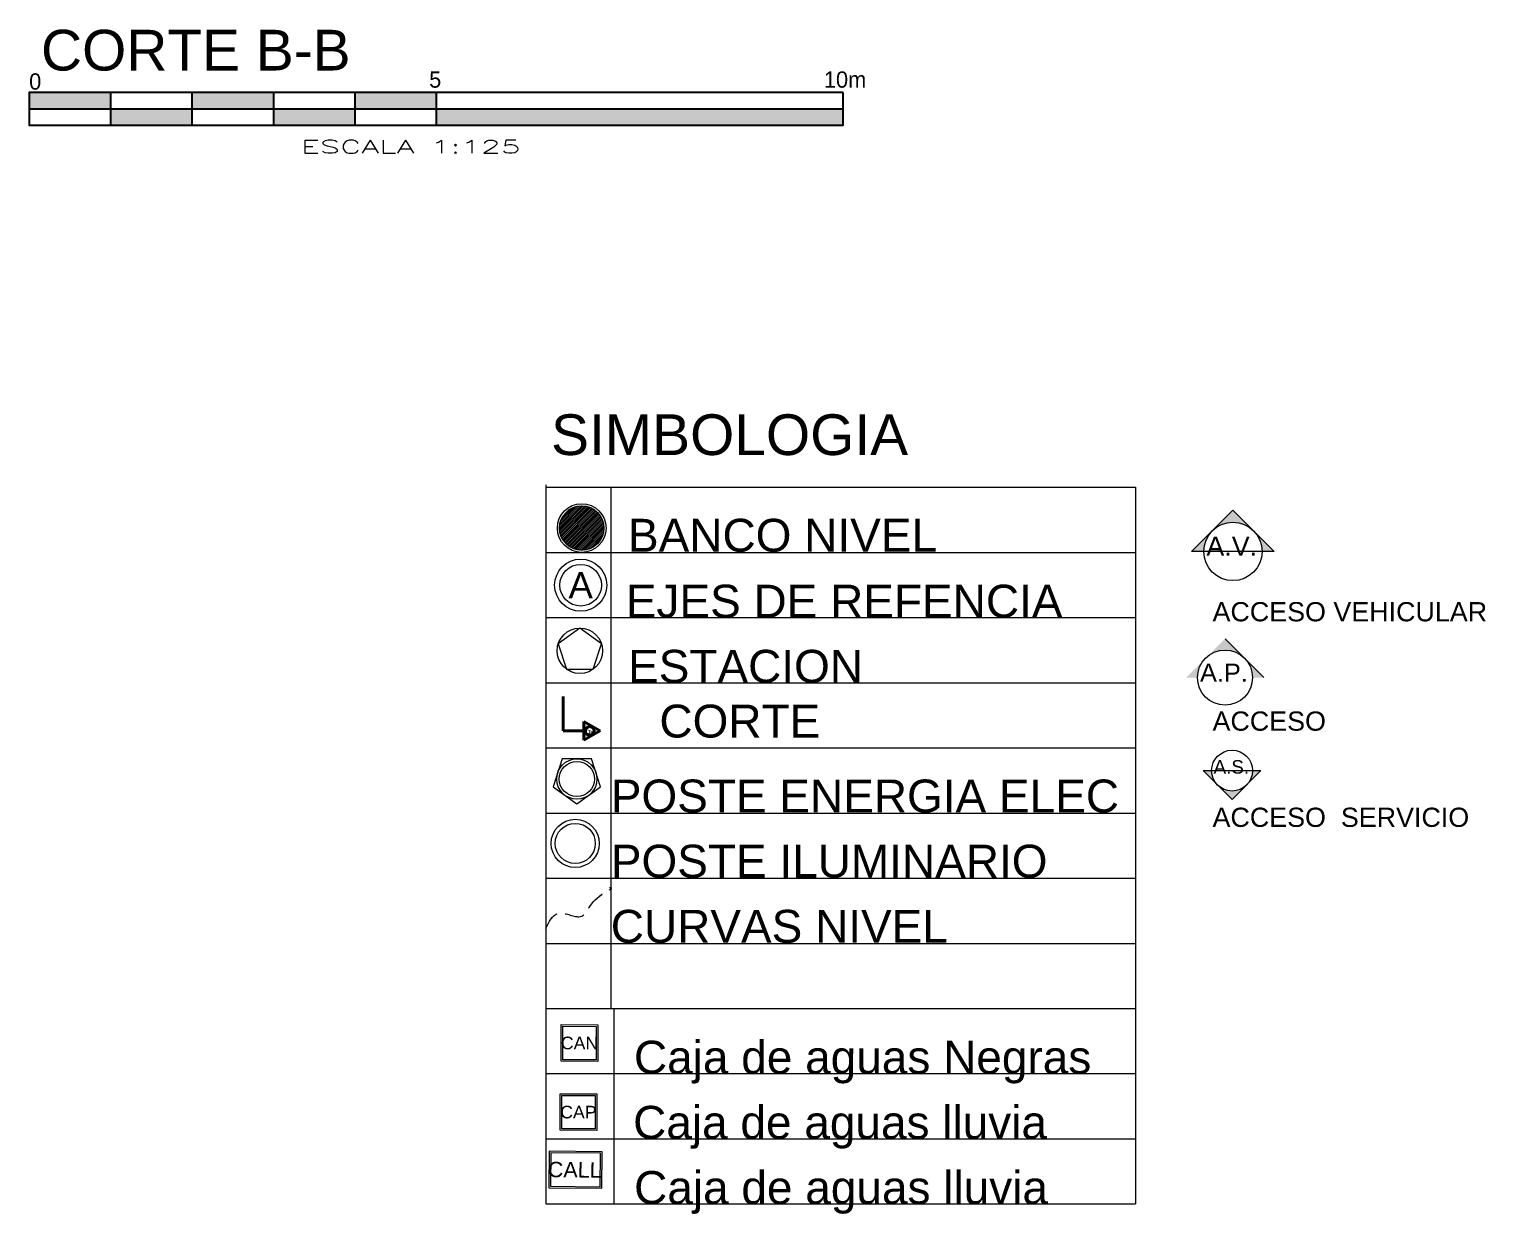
# Model space of a CAD drawing. Header units: millimetres. Extents: x -9559 to 23034, y -7226 to 22400.
# Drawn here: x 143.2 to 161.09, y 29.61 to 44.16 of the extents above; entities that cross this region are included whole.
import ezdxf
from ezdxf.enums import TextEntityAlignment as Align

# ---------------------------------------------------------------- set-up
doc = ezdxf.new("R2010")
doc.units = ezdxf.units.MM
doc.header["$LTSCALE"] = 0.02
for name, pattern in [('ACAD_ISO02W100', [15, 12, -3]), ('ACAD_ISO06W100', [36, 24, -3, 0, -3, 0, -3, 0, -3]), ('ACAD_ISO10W100', [18, 12, -3, 0, -3])]:
    doc.linetypes.add(name, pattern=pattern)
for name, color, linetype, lineweight, transparency in [('CUADROS', 251, 'Continuous', 20, 0.2), ('PC-COTAS', 252, 'Continuous', 5, 0.1), ('TT-COTAS', 54, 'Continuous', 5, 0.4), ('TT-CURVAS DN', 128, 'ACAD_ISO02W100', 9, 0.2)]:
    doc.layers.add(name, color=color, linetype=linetype, lineweight=lineweight, transparency=transparency)
for name, color, linetype, lineweight in [('PC-CAJAS DE AGUA', 13, 'Continuous', 15), ('S-GRID', 253, 'ACAD_ISO10W100', 5), ('TT-ACERAS', 251, 'Continuous', 20), ('TT-BN', 90, 'Continuous', 15), ('TT-CORTE TERRENO', 19, 'ACAD_ISO06W100', 40), ('TT-POSTE ENEE', 51, 'Continuous', 15), ('TT-POSTE ILUMINARIO', 40, 'Continuous', 15)]:
    doc.layers.add(name, color=color, linetype=linetype, lineweight=lineweight)
doc.styles.add('CUADROS', font='arial.ttf')
doc.styles.add('ROMANS', font='', dxfattribs={"width": 0.8})
doc.styles.add('SIM1', font='SIMPLEX.shx', dxfattribs={"width": 1.1, "height": 0.25})
doc.styles.add('STYLE7', font='swissi.ttf')
doc.styles.get('ROMANS').set_extended_font_data('VNI-Avo')

msp = doc.modelspace()

# ---------------------------------------------------------------- hatches: boundary and pattern name
at = {"layer": 'PC-COTAS'}
h = msp.add_hatch(color=256, dxfattribs=at)
h.dxf.hatch_style = 1
h.paths.add_polyline_path([(157.982, 38.249), (157.728, 37.995, -0.414214), (158.235, 37.995)])
h.paths.add_polyline_path([(158.235, 37.995, -0.198912), (158.34, 37.742), (158.488, 37.742)])
h.paths.add_polyline_path([(157.728, 37.995), (157.475, 37.742), (157.623, 37.742, -0.198912)])
h = msp.add_hatch(color=256, dxfattribs=at)
h.dxf.hatch_style = 1
h.paths.add_polyline_path([(157.885, 36.67), (157.646, 36.431, -0.414214), (158.124, 36.431)])
h.paths.add_polyline_path([(158.124, 36.431, -0.198912), (158.223, 36.193), (158.363, 36.193)])
h.paths.add_polyline_path([(157.646, 36.431), (157.407, 36.193), (157.547, 36.193, -0.198912)])
h = msp.add_hatch(color=256, dxfattribs=at)
h.dxf.hatch_style = 1
h.paths.add_polyline_path([(157.795, 34.874), (157.972, 34.696), (158.15, 34.874, -0.414214)])
h.paths.add_polyline_path([(157.795, 34.874, -0.198912), (157.721, 35.051), (157.617, 35.051)])
h.paths.add_polyline_path([(158.327, 35.051), (158.223, 35.051, -0.198912), (158.15, 34.874)])
at = {"layer": 'TT-ACERAS', "true_color": 0x636466}
h = msp.add_hatch(dxfattribs=at)
h.set_pattern_fill('ANSI31', color=251, scale=0.005)
h.set_pattern_definition([(45, (111.70104, 53.501363), (-0.01122532, 0.01122532), [])])
h.paths.add_polyline_path([(150.257, 38.029, 1), (149.71, 38.029, 1)])
at = {"layer": 'TT-CORTE TERRENO', "true_color": 0x636466}
h = msp.add_hatch(color=251, dxfattribs=at)
h.dxf.hatch_style = 1
h.paths.add_polyline_path([(150.011, 35.424), (150.209, 35.539), (150.011, 35.653)])
h.paths.add_polyline_path([(150.083, 35.591, -1), (150.083, 35.484, -1)], flags=16)

# ---------------------------------------------------------------- linework, layer by layer
msp.add_lwpolyline([(153.197, 43.377), (143.197, 43.377), (143.197, 42.977), (153.197, 42.977)], close=True)
for points in [[(144.197, 43.377), (144.197, 42.977)], [(145.197, 43.377), (145.197, 42.977)], [(145.197, 43.377), (145.197, 42.977)], [(146.197, 43.377), (146.197, 42.977)], [(147.197, 43.377), (147.197, 42.977)], [(148.197, 43.377), (148.197, 42.977)], [(143.197, 43.177), (153.197, 43.177)]]:
    msp.add_lwpolyline(points)
for points in [[(143.197, 43.177), (144.197, 43.177), (143.197, 43.377), (144.197, 43.377)], [(145.197, 43.177), (146.197, 43.177), (145.197, 43.377), (146.197, 43.377)], [(147.197, 43.177), (148.197, 43.177), (147.197, 43.377), (148.197, 43.377)], [(144.197, 42.977), (145.197, 42.977), (144.197, 43.177), (145.197, 43.177)], [(146.197, 42.977), (147.197, 42.977), (146.197, 43.177), (147.197, 43.177)], [(148.197, 42.977), (153.197, 42.977), (148.197, 43.177), (153.197, 43.177)]]:
    msp.add_solid(points)
at = {"layer": 'CUADROS', "color": 251, "true_color": 0x636466}
for p, q in [((149.541, 38.559), (149.541, 32.13)), ((149.541, 38.53), (156.787, 38.53)), ((150.341, 38.53), (150.341, 32.13)), ((156.787, 38.53), (156.787, 32.13)), ((149.541, 37.73), (156.787, 37.73)), ((149.541, 36.93), (156.787, 36.93)), ((149.541, 36.13), (156.787, 36.13)), ((149.541, 35.33), (156.787, 35.33)), ((149.541, 34.53), (156.787, 34.53)), ((149.541, 33.73), (156.787, 33.73)), ((149.541, 32.93), (156.787, 32.93)), ((149.541, 32.159), (149.541, 29.73)), ((149.541, 32.13), (156.787, 32.13)), ((149.541, 32.13), (156.787, 32.13)), ((150.38, 32.13), (150.38, 29.73)), ((156.787, 32.13), (156.787, 29.73)), ((149.541, 31.33), (156.787, 31.33)), ((149.541, 30.53), (156.787, 30.53)), ((149.541, 29.73), (156.787, 29.73))]:
    msp.add_line(p, q, dxfattribs=at)
at = {"layer": 'PC-CAJAS DE AGUA', "color": 251, "true_color": 0x636466}
for points in [[(150.182, 31.48), (149.732, 31.482), (149.733, 31.932), (150.183, 31.93)], [(150.162, 31.5), (149.752, 31.501), (149.753, 31.911), (150.163, 31.91)], [(150.168, 30.632), (149.718, 30.634), (149.719, 31.084), (150.169, 31.082)], [(150.148, 30.652), (149.738, 30.654), (149.739, 31.063), (150.149, 31.062)], [(149.585, 30.378), (149.58, 29.928), (150.23, 29.922), (150.235, 30.371)], [(149.605, 30.358), (149.6, 29.948), (150.21, 29.942), (150.215, 30.352)]]:
    msp.add_lwpolyline(points, close=True, dxfattribs=at)
at = {"layer": 'PC-COTAS'}
for p, q in [((157.475, 37.742), (157.982, 38.249)), ((158.488, 37.742), (157.982, 38.249)), ((158.488, 37.742), (157.475, 37.742)), ((158.363, 36.193, -0.003), (157.885, 36.67, -0.003)), ((157.617, 35.051, -0.006), (158.327, 35.051, -0.006)), ((157.617, 35.051, -0.006), (157.972, 34.696, -0.006)), ((158.327, 35.051, -0.006), (157.972, 34.696, -0.006))]:
    msp.add_line(p, q, dxfattribs=at)
for centre, radius in [((157.982, 37.742), 0.358), ((157.885, 36.193, -0.003), 0.338), ((157.972, 35.051, -0.006), 0.251)]:
    msp.add_circle(centre, radius, dxfattribs=at)
at = {"layer": 'S-GRID', "color": 251, "linetype": 'ByBlock', "true_color": 0x636466}
for radius in [0.32, 0.256]:
    msp.add_circle((149.971, 37.328), radius, dxfattribs=at)
at = {"layer": 'TT-BN', "color": 251, "true_color": 0x636466}
for radius in [0.299, 0.273]:
    msp.add_circle((149.984, 38.029), radius, dxfattribs=at)
at = {"layer": 'TT-CORTE TERRENO', "color": 251, "true_color": 0x636466}
for p, q in [((149.755, 35.539), (149.755, 35.963)), ((150.011, 35.424), (150.011, 35.653)), ((150.011, 35.653), (150.209, 35.539)), ((150.011, 35.539), (149.755, 35.539)), ((150.209, 35.539), (150.011, 35.424))]:
    msp.add_line(p, q, dxfattribs=at)
msp.add_circle((150.083, 35.538), 0.0534, dxfattribs=at)
at = {"layer": 'TT-COTAS', "color": 251, "true_color": 0x636466}
msp.add_lwpolyline([(149.961, 36.802), (149.695, 36.609), (149.797, 36.297), (150.125, 36.297), (150.226, 36.609)], close=True, dxfattribs=at)
msp.add_circle((149.961, 36.523), 0.279, dxfattribs=at)
at = {"layer": 'TT-CURVAS DN', "color": 251, "true_color": 0x636466}
msp.add_spline([(149.541, 33.105), (149.696, 33.298), (149.949, 33.256), (150.233, 33.532), (150.341, 33.612), (150.327, 33.612)], degree=3, dxfattribs=at)
msp.add_open_spline([(149.541, 33.105), (149.582, 33.193), (149.665, 33.373), (150.053, 33.16), (150.05, 33.446), (150.321, 33.583), (150.341, 33.597)], degree=3, knots=[0, 0, 0, 0, 0.2473613, 0.5040537, 0.899709, 0.9861209, 0.9861209, 0.9861209, 0.9861209], dxfattribs=at)
at = {"layer": 'TT-CURVAS DN', "color": 251, "true_color": 0x636466, "start_tangent": (-0.818765, 0.051937), "end_tangent": (-1.090618, -0.025968)}
msp.add_spline([(150.341, 33.612), (150.327, 33.612)], degree=3, dxfattribs=at)
at = {"layer": 'TT-CURVAS DN', "color": 251, "true_color": 0x636466}
msp.add_open_spline([(150.341, 33.597), (150.352, 33.606), (150.354, 33.611), (150.341, 33.612)], degree=3, dxfattribs=at)
at = {"layer": 'TT-POSTE ENEE', "color": 251, "true_color": 0x636466}
msp.add_lwpolyline([(149.745, 35.195), (149.634, 34.853), (149.924, 34.642), (150.215, 34.853), (150.104, 35.195)], close=True, dxfattribs=at)
for radius in [0.247, 0.216]:
    msp.add_circle((149.924, 34.948), radius, dxfattribs=at)
at = {"layer": 'TT-POSTE ILUMINARIO', "color": 251, "true_color": 0x636466}
for radius in [0.296, 0.246]:
    msp.add_circle((149.904, 34.157), radius, dxfattribs=at)

# ---------------------------------------------------------------- texts
at = {"style": 'CUADROS'}
msp.add_text('CORTE B-B', height=0.5, dxfattribs=at).set_placement((145.244, 43.898), align=Align.MIDDLE_CENTER)
at = {"style": 'ROMANS'}
for s, p in [('0', (143.197, 43.413)), ('5', (148.11, 43.437)), ('10m', (152.958, 43.437))]:
    msp.add_text(s, height=0.2, rotation=360, dxfattribs=at).set_placement(p)
at = {"style": 'SIM1', "width": 1.8}
msp.add_text('ESCALA 1:125', height=0.16, dxfattribs=at).set_placement((147.886, 42.711), align=Align.MIDDLE)
at = {"layer": 'CUADROS', "color": 251, "true_color": 0x636466, "style": 'CUADROS'}
for s, height, p in [('SIMBOLOGIA', 0.5, (151.8, 39.176)), ('BANCO NIVEL', 0.40412, (152.45, 37.941)), ('EJES DE REFENCIA', 0.40412, (153.207, 37.132)), ('ESTACION', 0.4041, (151.996, 36.332)), ('CORTE', 0.4041, (151.926, 35.659)), ('POSTE ENERGIA ELEC', 0.40412, (153.462, 34.739)), ('POSTE ILUMINARIO', 0.40412, (153.023, 33.939)), ('CURVAS NIVEL', 0.40412, (152.411, 33.139)), ('Caja de aguas Negras', 0.40412, (153.434, 31.532)), ('Caja de aguas lluvia', 0.40412, (153.157, 30.732)), ('Caja de aguas lluvia', 0.40412, (153.169, 29.932))]:
    msp.add_text(s, height=height, dxfattribs=at).set_placement(p, align=Align.MIDDLE_CENTER)
at = {"layer": 'CUADROS', "style": 'CUADROS'}
for s, height, p in [('A.V.', 0.2361, (157.968, 37.807)), ('ACCESO VEHICULAR', 0.23612, (159.418, 37.002)), ('A.P.', 0.2226, (157.872, 36.254, -0.003)), ('ACCESO ', 0.2361, (158.474, 35.659)), ('A.S.', 0.1654, (157.963, 35.097, -0.006)), ('ACCESO  SERVICIO', 0.23612, (159.308, 34.478))]:
    msp.add_text(s, height=height, dxfattribs=at).set_placement(p, align=Align.MIDDLE_CENTER)
at = {"layer": 'PC-CAJAS DE AGUA', "color": 251, "true_color": 0x636466, "style": 'CUADROS'}
for s, height, rotation, p in [('CAN', 0.1552, 359.7955, (149.957, 31.706)), ('CAP', 0.1552, 359.7955, (149.943, 30.858)), ('CALL', 0.1892, 359.395, (149.898, 30.15))]:
    msp.add_text(s, height=height, rotation=rotation, dxfattribs=at).set_placement(p, align=Align.MIDDLE_CENTER)
at = {"layer": 'S-GRID', "color": 251, "linetype": 'ByBlock', "true_color": 0x636466, "style": 'CUADROS'}
msp.add_text('A', height=0.32, dxfattribs=at).set_placement((149.971, 37.328), align=Align.MIDDLE_CENTER)
at = {"layer": 'TT-CORTE TERRENO', "color": 251, "true_color": 0x636466, "style": 'STYLE7'}
msp.add_text('A', height=0.0651, rotation=270, dxfattribs=at).set_placement((150.055, 35.557))

doc.saveas('drawing.dxf')
